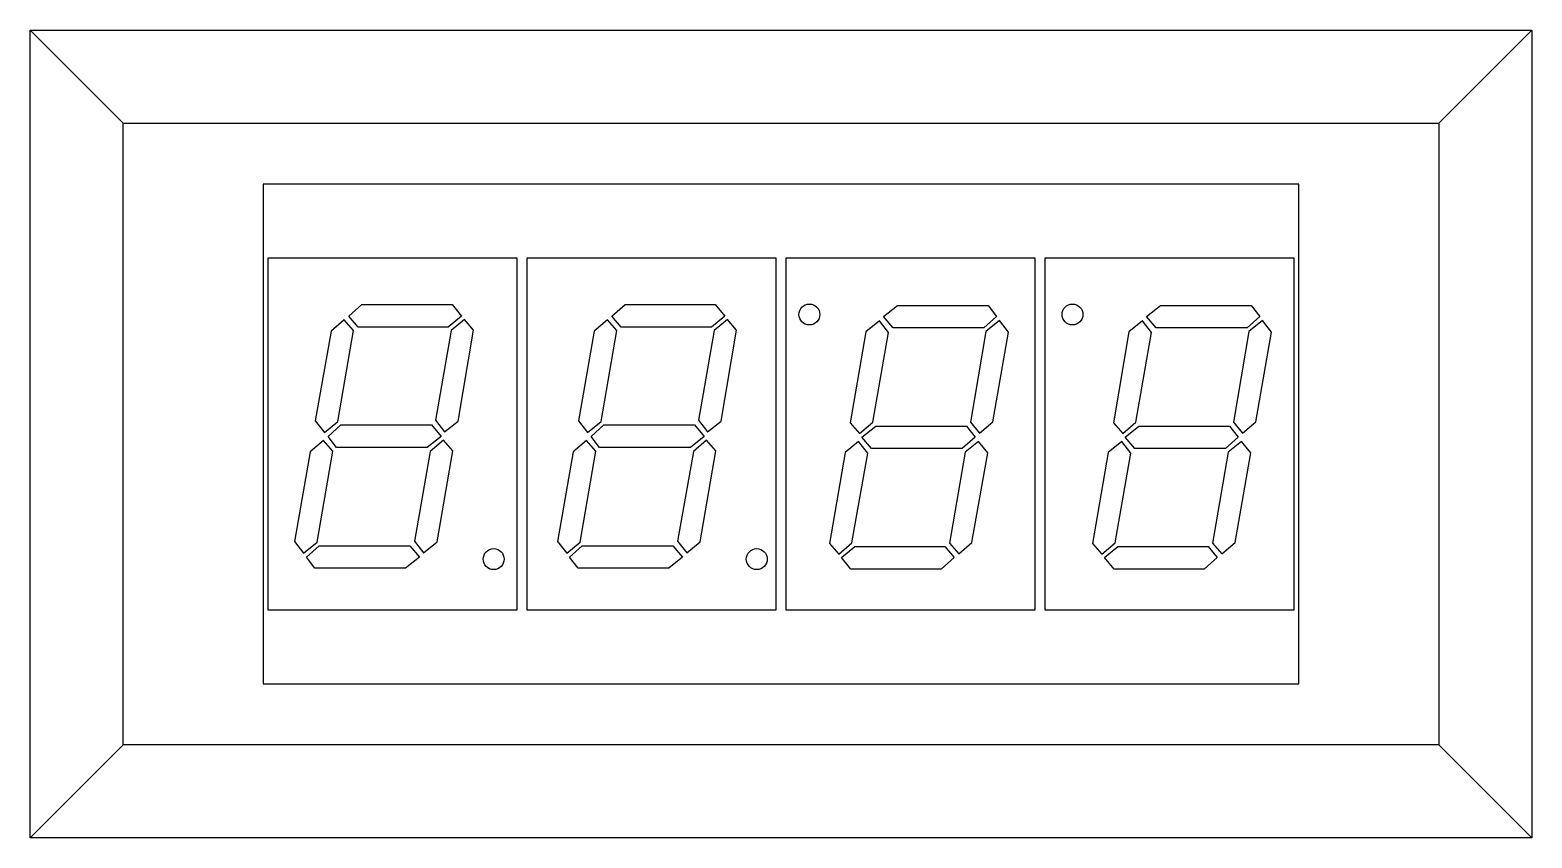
# Model space of a CAD drawing. Header units: millimetres. Extents: x 0 to 319, y 0 to 237.
# Drawn here: x 137.2 to 282.2, y 0 to 78 of the extents above; entities that cross this region are included whole.
import ezdxf

# ---------------------------------------------------------------- set-up
doc = ezdxf.new("R2010")
doc.units = ezdxf.units.MM

msp = doc.modelspace()

# ---------------------------------------------------------------- linework, layer by layer
at = {"color": 3}
for points in [[(137.16, 78), (282.16, 78), (282.16, 0), (137.16, 0)], [(146.16, 69), (273.16, 69), (273.16, 9), (146.16, 9)]]:
    msp.add_lwpolyline(points, close=True, dxfattribs=at)
for points in [[(146.16, 69), (137.16, 78)], [(273.16, 69), (282.16, 78)], [(146.16, 9), (137.16, 0)], [(273.16, 9), (282.16, 0)]]:
    msp.add_lwpolyline(points, dxfattribs=at)
at = {"color": 251}
for points in [[(259.66, 63.13), (159.66, 63.13), (159.66, 14.87), (259.66, 14.87)], [(169.2, 51.49), (177.91, 51.49), (178.83, 50.39), (177.54, 49.32), (168.83, 49.32), (167.94, 50.39)], [(194.6, 51.49), (203.31, 51.49), (204.23, 50.39), (202.94, 49.32), (194.23, 49.32), (193.34, 50.39)], [(229.25, 49.24), (220.49, 49.24), (219.56, 50.34), (220.9, 51.42), (229.66, 51.42), (230.48, 50.35)], [(254.65, 49.24), (245.89, 49.24), (244.96, 50.34), (246.3, 51.42), (255.06, 51.42), (255.88, 50.35)], [(167.5, 50.03), (166.22, 48.94), (164.7, 40.28), (165.59, 39.16), (166.89, 40.21), (168.4, 48.99)], [(179.09, 50.07), (177.81, 48.98), (176.29, 40.32), (177.17, 39.2), (178.48, 40.25), (179.98, 49.02)], [(192.9, 50.03), (191.62, 48.94), (190.1, 40.28), (190.99, 39.16), (192.29, 40.21), (193.8, 48.99)], [(204.49, 50.07), (203.21, 48.98), (201.69, 40.32), (202.57, 39.2), (203.88, 40.25), (205.38, 49.02)], [(217.25, 39.05), (218.52, 40.14), (220.04, 48.8), (219.16, 49.91), (217.85, 48.86), (216.35, 40.09)], [(228.83, 39.08), (230.11, 40.17), (231.63, 48.83), (230.75, 49.95), (229.44, 48.9), (227.94, 40.13)], [(242.65, 39.05), (243.92, 40.14), (245.44, 48.8), (244.56, 49.91), (243.25, 48.86), (241.75, 40.09)], [(254.23, 39.08), (255.51, 40.17), (257.03, 48.83), (256.15, 49.95), (254.84, 48.9), (253.34, 40.13)], [(167.16, 39.87), (175.91, 39.87), (176.84, 38.77), (175.51, 37.69), (166.75, 37.69), (165.93, 38.76)], [(192.56, 39.87), (201.31, 39.87), (202.24, 38.77), (200.91, 37.69), (192.15, 37.69), (191.33, 38.76)], [(227.16, 37.59), (218.41, 37.59), (217.48, 38.68), (218.81, 39.76), (227.57, 39.76), (228.4, 38.7)], [(252.56, 37.59), (243.81, 37.59), (242.88, 38.68), (244.21, 39.76), (252.97, 39.76), (253.8, 38.7)], [(165.49, 38.37), (164.21, 37.28), (162.69, 28.62), (163.57, 27.5), (164.88, 28.56), (166.38, 37.33)], [(177.08, 38.41), (175.8, 37.32), (174.28, 28.66), (175.16, 27.54), (176.47, 28.6), (177.97, 37.37)], [(190.89, 38.37), (189.61, 37.28), (188.09, 28.62), (188.97, 27.5), (190.28, 28.56), (191.78, 37.33)], [(202.48, 38.41), (201.2, 37.32), (199.68, 28.66), (200.56, 27.54), (201.87, 28.6), (203.37, 37.37)], [(215.23, 27.39), (216.51, 28.48), (218.03, 37.14), (217.15, 38.26), (215.84, 37.2), (214.34, 28.43)], [(226.82, 27.43), (228.1, 28.52), (229.62, 37.18), (228.73, 38.29), (227.43, 37.24), (225.92, 28.47)], [(240.63, 27.39), (241.91, 28.48), (243.43, 37.14), (242.55, 38.26), (241.24, 37.2), (239.74, 28.43)], [(252.22, 27.43), (253.5, 28.52), (255.02, 37.18), (254.13, 38.29), (252.83, 37.24), (251.32, 28.47)], [(165.07, 28.21), (173.83, 28.21), (174.76, 27.12), (173.42, 26.04), (164.67, 26.04), (163.84, 27.1)], [(190.47, 28.21), (199.23, 28.21), (200.16, 27.12), (198.82, 26.04), (190.07, 26.04), (189.24, 27.1)], [(225.12, 25.96), (216.41, 25.96), (215.49, 27.07), (216.78, 28.14), (225.49, 28.14), (226.38, 27.07)], [(250.52, 25.96), (241.81, 25.96), (240.89, 27.07), (242.18, 28.14), (250.89, 28.14), (251.78, 27.07)]]:
    msp.add_lwpolyline(points, close=True, dxfattribs=at)
at = {"color": 5}
for points in [[(160.16, 56), (184.16, 56), (184.16, 22), (160.16, 22)], [(185.16, 56), (209.16, 56), (209.16, 22), (185.16, 22)], [(234.16, 22), (210.16, 22), (210.16, 56), (234.16, 56)], [(259.16, 22), (235.16, 22), (235.16, 56), (259.16, 56)]]:
    msp.add_lwpolyline(points, close=True, dxfattribs=at)
at = {"color": 251}
for centre in [(212.4, 50.54), (237.8, 50.54), (181.92, 26.92), (207.32, 26.92)]:
    msp.add_circle(centre, 1.01, dxfattribs=at)

doc.saveas('drawing.dxf')
